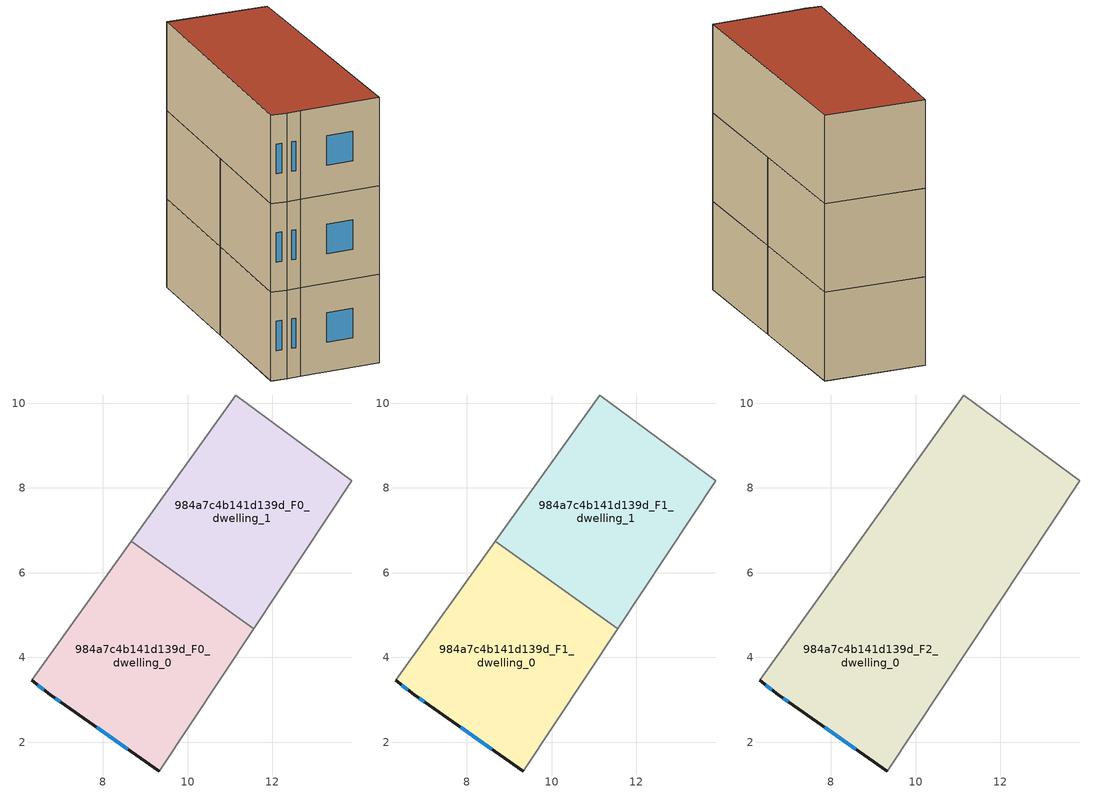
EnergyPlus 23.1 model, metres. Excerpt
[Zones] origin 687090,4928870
984a7c4b141d139d_F0_dwelling_0
 floor ground (EU_floor_Construction): 9.33,1.32 11.56,4.68 8.67,6.75 6.32,3.46 6.76,3.12 7.11,2.87 z0
 wall outside (EU_wall_Construction): 9.33,1.32 7.11,2.87 6.76,3.12 6.32,3.46 z0:3
 wall adiabatic (EU_wall_Construction): 6.32,3.46 8.67,6.75 / 11.56,4.68 9.33,1.32 z0:3
 wall to 984a7c4b141d139d_F0_dwelling_1 (EU_wall_Construction): 8.67,6.75 11.56,4.68 z0:3
 window (EU_Window_Construction): 6.61,3.23 6.47,3.35 / 8.6,1.84 7.85,2.35 / 7,2.95 6.87,3.04 z1:2
984a7c4b141d139d_F0_dwelling_1
 floor ground (EU_floor_Construction): 11.56,4.68 13.88,8.17 11.14,10.19 8.67,6.75 z0
 wall adiabatic (EU_wall_Construction): 8.67,6.75 11.14,10.19 13.88,8.17 11.56,4.68 z0:3
984a7c4b141d139d_F1_dwelling_0
 floor to 984a7c4b141d139d_F0_dwelling_0 (EU_floor_Construction): 9.33,1.32 11.56,4.68 8.67,6.75 6.32,3.46 6.75,3.12 7.11,2.87 z3
 wall outside (EU_wall_Construction): 9.33,1.32 7.11,2.87 6.76,3.12 6.32,3.46 z3:6
 wall adiabatic (EU_wall_Construction): 6.32,3.46 8.67,6.75 / 11.56,4.68 9.33,1.32 z3:6
 wall to 984a7c4b141d139d_F1_dwelling_1 (EU_wall_Construction): 8.67,6.75 11.56,4.68 z3:6
 window (EU_Window_Construction): 6.61,3.23 6.47,3.35 / 8.6,1.84 7.85,2.35 / 7,2.95 6.87,3.04 z4:5
984a7c4b141d139d_F1_dwelling_1
 floor to 984a7c4b141d139d_F0_dwelling_1 (EU_floor_Construction): 11.56,4.68 13.88,8.17 11.14,10.19 8.67,6.75 z3
 wall adiabatic (EU_wall_Construction): 8.67,6.75 11.14,10.19 13.88,8.17 11.56,4.68 z3:6
984a7c4b141d139d_F2_dwelling_0
 floor to 984a7c4b141d139d_F1_dwelling_0 (EU_floor_Construction): 9.33,1.32 11.56,4.68 8.67,6.75 6.32,3.46 6.75,3.12 7.11,2.87 z6
 floor to 984a7c4b141d139d_F1_dwelling_1 (EU_floor_Construction): 11.56,4.68 13.88,8.17 11.14,10.19 8.67,6.75 z6
 wall outside (EU_wall_Construction): 9.33,1.32 7.11,2.87 6.76,3.12 6.32,3.46 z6:9
 wall adiabatic (EU_wall_Construction): 6.32,3.46 11.14,10.19 13.88,8.17 9.33,1.32 z6:9
 window (EU_Window_Construction): 7,2.95 6.87,3.04 / 6.61,3.23 6.47,3.35 / 8.6,1.84 7.85,2.35 z7:8
 roof outside (EU_roof_Construction): 13.88,8.17 9.33,1.32 7.11,2.87 6.76,3.12 6.32,3.46 11.14,10.19 z9
[Building]
EU S2 Campaign: North Axis=0; Terrain=City; Solar Distribution=FullExterior
[Site:Location]
Bologna: Latitude=44.5; Longitude=11.25; Time Zone=1; Elevation=37
[SizingPeriod:WeatherFileDays]
AnnualSizingPeriod: Begin Month=1; Begin Day of Month=1; End Month=12; End Day of Month=31; Day of Week for Start Day=Monday; Use Weather File Daylight Saving Period=No; Use Weather File Rain and Snow Indicators=No
[MATERIAL]
EU_InternalMass_Material: Roughness=MediumRough; Thickness=0.1; Conductivity=1; Density=1800; Specific Heat=900; Thermal Absorptance=0.9; Solar Absorptance=0.7; Visible Absorptance=0.7
[MATERIAL:NOMASS] Roughness=MediumRough; Thermal Absorptance=0.9; Solar Absorptance=0.7; Visible Absorptance=0.7
Name | Thermal Resistance
EU_wall_NoMass | 0.937881
EU_roof_NoMass | 0.548572
EU_floor_NoMass | 0.71348
[WINDOWMATERIAL:SIMPLEGLAZINGSYSTEM]
EU_Window_SimpleGlazing: UFactor=4.25633; Solar Heat Gain Coefficient=0.85; Visible Transmittance=0.85
[CONSTRUCTION]
EU_wall_Construction: EU_wall_NoMass
EU_roof_Construction: EU_roof_NoMass
EU_floor_Construction: EU_floor_NoMass
EU_InternalMass_Construction: EU_InternalMass_Material
EU_Window_Construction: EU_Window_SimpleGlazing
[ZONE] Type=1; Multiplier=1; Ceiling Height=autocalculate; Floor Area=autocalculate; Part of Total Floor Area=Yes
Name | Volume
984a7c4b141d139d_F0_dwelling_0 | 43.9995
984a7c4b141d139d_F1_dwelling_0 | 43.998
984a7c4b141d139d_F2_dwelling_0 | 87.9895
984a7c4b141d139d_F0_dwelling_1; 984a7c4b141d139d_F1_dwelling_1 | 43.9922
[INTERNALMASS] Construction=EU_InternalMass_Construction
Name | Zone or ZoneList | Surface Area
984a7c4b141d139d_F0_dwelling_0_EU_InternalMass | 984a7c4b141d139d_F0_dwelling_0 | 14.6661
984a7c4b141d139d_F0_dwelling_1_EU_InternalMass | 984a7c4b141d139d_F0_dwelling_1 | 14.6642
984a7c4b141d139d_F1_dwelling_0_EU_InternalMass | 984a7c4b141d139d_F1_dwelling_0 | 14.6661
984a7c4b141d139d_F1_dwelling_1_EU_InternalMass | 984a7c4b141d139d_F1_dwelling_1 | 14.6642
984a7c4b141d139d_F2_dwelling_0_EU_InternalMass | 984a7c4b141d139d_F2_dwelling_0 | 29.3306
[OTHEREQUIPMENT] Fuel Type=Electricity; Design Level Calculation Method=Watts/Area; Power per Zone Floor Area=1; Fraction Latent=0; Fraction Radiant=0; Fraction Lost=0; Carbon Dioxide Generation Rate=0; EndUse Subcategory=EU_Step8_InternalGains
Name | Zone or ZoneList or Space or SpaceList | Schedule
EU_Step8_InternalGain_984a7c4b141d139d_F0_dwelling_0_f000 | 984a7c4b141d139d_F0_dwelling_0 | EU_Step8_GainSchedule_984a7c4b141d139d_F0_dwelling_0_f000
EU_Step8_InternalGain_984a7c4b141d139d_F0_dwelling_1_f000 | 984a7c4b141d139d_F0_dwelling_1 | EU_Step8_GainSchedule_984a7c4b141d139d_F0_dwelling_1_f000
EU_Step8_InternalGain_984a7c4b141d139d_F1_dwelling_0_f000 | 984a7c4b141d139d_F1_dwelling_0 | EU_Step8_GainSchedule_984a7c4b141d139d_F1_dwelling_0_f000
EU_Step8_InternalGain_984a7c4b141d139d_F1_dwelling_1_f000 | 984a7c4b141d139d_F1_dwelling_1 | EU_Step8_GainSchedule_984a7c4b141d139d_F1_dwelling_1_f000
EU_Step8_InternalGain_984a7c4b141d139d_F2_dwelling_0_f000 | 984a7c4b141d139d_F2_dwelling_0 | EU_Step8_GainSchedule_984a7c4b141d139d_F2_dwelling_0_f000
[ZONEVENTILATION:DESIGNFLOWRATE] Schedule=EU_AlwaysOn; Design Flow Rate Calculation Method=AirChanges/Hour; Air Changes per Hour=0.687892; Ventilation Type=Natural; Fan Pressure Rise=0; Fan Total Efficiency=1; Constant Term Coefficient=1; Temperature Term Coefficient=0; Velocity Term Coefficient=0; Velocity Squared Term Coefficient=0; Minimum Indoor Temperature=-100; Maximum Indoor Temperature=100; Delta Temperature=-100; Minimum Outdoor Temperature=-100; Maximum Outdoor Temperature=100; Maximum Wind Speed=40
Name | Zone or ZoneList or Space or SpaceList
EU_ConstantAir_984a7c4b141d139d_F0_dwelling_0 | 984a7c4b141d139d_F0_dwelling_0
EU_ConstantAir_984a7c4b141d139d_F0_dwelling_1 | 984a7c4b141d139d_F0_dwelling_1
EU_ConstantAir_984a7c4b141d139d_F1_dwelling_0 | 984a7c4b141d139d_F1_dwelling_0
EU_ConstantAir_984a7c4b141d139d_F1_dwelling_1 | 984a7c4b141d139d_F1_dwelling_1
EU_ConstantAir_984a7c4b141d139d_F2_dwelling_0 | 984a7c4b141d139d_F2_dwelling_0
[HVACTEMPLATE:THERMOSTAT] Constant Heating Setpoint=20; Constant Cooling Setpoint=50
EU_HeatOnly_984a7c4b141d139d_F0_dwelling_0; EU_HeatOnly_984a7c4b141d139d_F0_dwelling_1; EU_HeatOnly_984a7c4b141d139d_F1_dwelling_0; EU_HeatOnly_984a7c4b141d139d_F1_dwelling_1; EU_HeatOnly_984a7c4b141d139d_F2_dwelling_0
[HVACTEMPLATE:ZONE:IDEALLOADSAIRSYSTEM] System Availability Schedule=EU_AlwaysOn; Maximum Heating Supply Air Temperature=50; Minimum Cooling Supply Air Temperature=13; Maximum Heating Supply Air Humidity Ratio=0.0156; Minimum Cooling Supply Air Humidity Ratio=0.0077; Heating Limit=NoLimit; Cooling Limit=NoLimit; Heating Availability Schedule=EU_AlwaysOn; Cooling Availability Schedule=EU_CoolingOff; Dehumidification Control Type=ConstantSensibleHeatRatio; Cooling Sensible Heat Ratio=0.7; Dehumidification Setpoint=60; Humidification Control Type=None; Humidification Setpoint=30; Outdoor Air Method=None; Outdoor Air Flow Rate per Person=0.00944; Outdoor Air Flow Rate per Zone Floor Area=0; Outdoor Air Flow Rate per Zone=0; Demand Controlled Ventilation Type=None; Outdoor Air Economizer Type=NoEconomizer; Heat Recovery Type=None; Sensible Heat Recovery Effectiveness=0.7; Latent Heat Recovery Effectiveness=0.65
Name | Template Thermostat
984a7c4b141d139d_F0_dwelling_0 | EU_HeatOnly_984a7c4b141d139d_F0_dwelling_0
984a7c4b141d139d_F0_dwelling_1 | EU_HeatOnly_984a7c4b141d139d_F0_dwelling_1
984a7c4b141d139d_F1_dwelling_0 | EU_HeatOnly_984a7c4b141d139d_F1_dwelling_0
984a7c4b141d139d_F1_dwelling_1 | EU_HeatOnly_984a7c4b141d139d_F1_dwelling_1
984a7c4b141d139d_F2_dwelling_0 | EU_HeatOnly_984a7c4b141d139d_F2_dwelling_0
[SIZING:ZONE] Zone Cooling Design Supply Air Temperature Input Method=SupplyAirTemperature; Zone Cooling Design Supply Air Temperature=13; Zone Heating Design Supply Air Temperature Input Method=SupplyAirTemperature; Zone Heating Design Supply Air Temperature=50; Zone Cooling Design Supply Air Humidity Ratio=0.008; Zone Heating Design Supply Air Humidity Ratio=0.008; Cooling Design Air Flow Method=DesignDay; Cooling Design Air Flow Rate=0; Cooling Minimum Air Flow per Zone Floor Area=0.000762; Cooling Minimum Air Flow=0; Cooling Minimum Air Flow Fraction=0.2; Heating Design Air Flow Method=DesignDay; Heating Design Air Flow Rate=0; Heating Maximum Air Flow per Zone Floor Area=0.002032; Heating Maximum Air Flow=0.141576; Heating Maximum Air Flow Fraction=0.3; Account for Dedicated Outdoor Air System=No; Dedicated Outdoor Air System Control Strategy=NeutralSupplyAir; Dedicated Outdoor Air Low Setpoint Temperature for Design=autosize; Dedicated Outdoor Air High Setpoint Temperature for Design=autosize; Zone Load Sizing Method=Sensible Load Only No Latent Load; Zone Latent Cooling Design Supply Air Humidity Ratio Input Method=HumidityRatioDifference; Zone Cooling Design Supply Air Humidity Ratio Difference=0.005; Zone Latent Heating Design Supply Air Humidity Ratio Input Method=HumidityRatioDifference; Zone Humidification Design Supply Air Humidity Ratio Difference=0.005
984a7c4b141d139d_F0_dwelling_0; 984a7c4b141d139d_F0_dwelling_1; 984a7c4b141d139d_F1_dwelling_0; 984a7c4b141d139d_F1_dwelling_1; 984a7c4b141d139d_F2_dwelling_0
[SCHEDULE:CONSTANT]
Name | Hourly Value
EU_AlwaysOn | 1
EU_CoolingOff | 0
[SCHEDULE:FILE] Column Number=1; Rows to Skip at Top=0; Number of Hours of Data=8760; Column Separator=Comma; Interpolate to Timestep=No; Minutes per Item=60; Adjust Schedule for Daylight Savings=Yes
Name | File
EU_Step8_GainSchedule_984a7c4b141d139d_F0_dwelling_0_f000 | ../../schedules/984a7c4b141d139d/984a7c4b141d139d_F0_dwelling_0_f000_gain.csv
EU_Step8_GainSchedule_984a7c4b141d139d_F0_dwelling_1_f000 | ../../schedules/984a7c4b141d139d/984a7c4b141d139d_F0_dwelling_1_f000_gain.csv
EU_Step8_GainSchedule_984a7c4b141d139d_F1_dwelling_0_f000 | ../../schedules/984a7c4b141d139d/984a7c4b141d139d_F1_dwelling_0_f000_gain.csv
EU_Step8_GainSchedule_984a7c4b141d139d_F1_dwelling_1_f000 | ../../schedules/984a7c4b141d139d/984a7c4b141d139d_F1_dwelling_1_f000_gain.csv
EU_Step8_GainSchedule_984a7c4b141d139d_F2_dwelling_0_f000 | ../../schedules/984a7c4b141d139d/984a7c4b141d139d_F2_dwelling_0_f000_gain.csv
